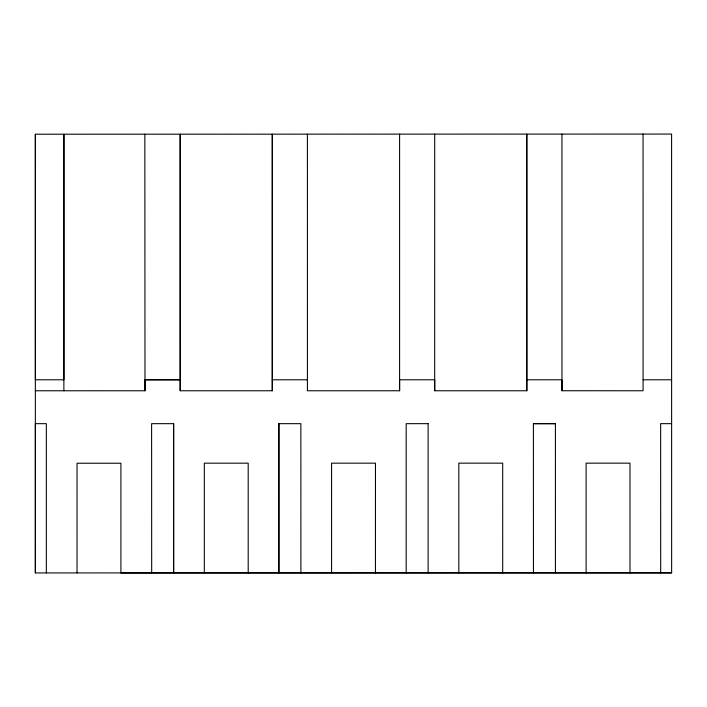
<?xml version="1.0" encoding="UTF-8"?>
<svg xmlns="http://www.w3.org/2000/svg" width="707" height="707" viewBox="0 0 707 707"><rect width="100%" height="100%" fill="white"/><g stroke="black" fill="none" stroke-linecap="round" stroke-linejoin="round"><path stroke-width="1.06" d="M35.35 572.935L35.35 134.215L671.588 134.065L671.641 572.856L35.35 572.935L35.368 423.661L46.344 423.67L46.344 572.935M151.687 572.873L151.607 423.67L173.63 423.67L173.63 572.873L120.915 572.935L120.915 463.235L77.028 463.235L77.036 572.935M180.188 390.759L180.188 134.127L180.205 390.759L272.292 390.759L272.292 134.118L272.275 390.759M278.876 423.67L278.876 572.864L671.65 572.856M307.395 134.109L307.421 390.759L399.596 390.759L399.596 379.783L434.699 379.783L434.699 390.759L526.821 390.759L526.795 134.083L526.812 390.759M406.18 572.856L406.18 423.67L428.124 423.661M428.124 572.856L428.124 423.67M643.061 134.065L643.096 390.759L561.977 390.75L561.985 379.783L526.821 379.783M35.35 134.215L35.377 379.783L63.895 379.783L63.895 134.144L63.877 390.777M144.847 134.136L144.988 390.768M145.006 379.792L180.205 379.783L145.006 379.792L145.006 390.768L35.368 390.777M272.292 379.792L307.439 379.783M643.105 379.792L671.623 379.783M533.432 572.856L533.414 423.661L555.41 423.661L555.428 572.856M671.632 423.661L660.656 423.661L660.683 572.856M533.414 423.661L555.41 423.661M629.99 572.847L629.99 463.156L586.112 463.156L586.112 572.847M561.941 134.083L561.977 390.75M502.695 572.847L502.704 463.156L458.816 463.156L458.816 572.847M434.699 134.1L434.69 390.759M399.596 134.1L399.588 390.759M375.452 572.856L375.461 463.165L331.574 463.165L331.583 572.856M300.89 572.864L300.864 423.67L278.867 423.67L278.876 572.864L173.622 572.864L173.622 423.67M248.201 572.864L248.201 463.173L204.314 463.173L204.323 572.864"/></g></svg>
